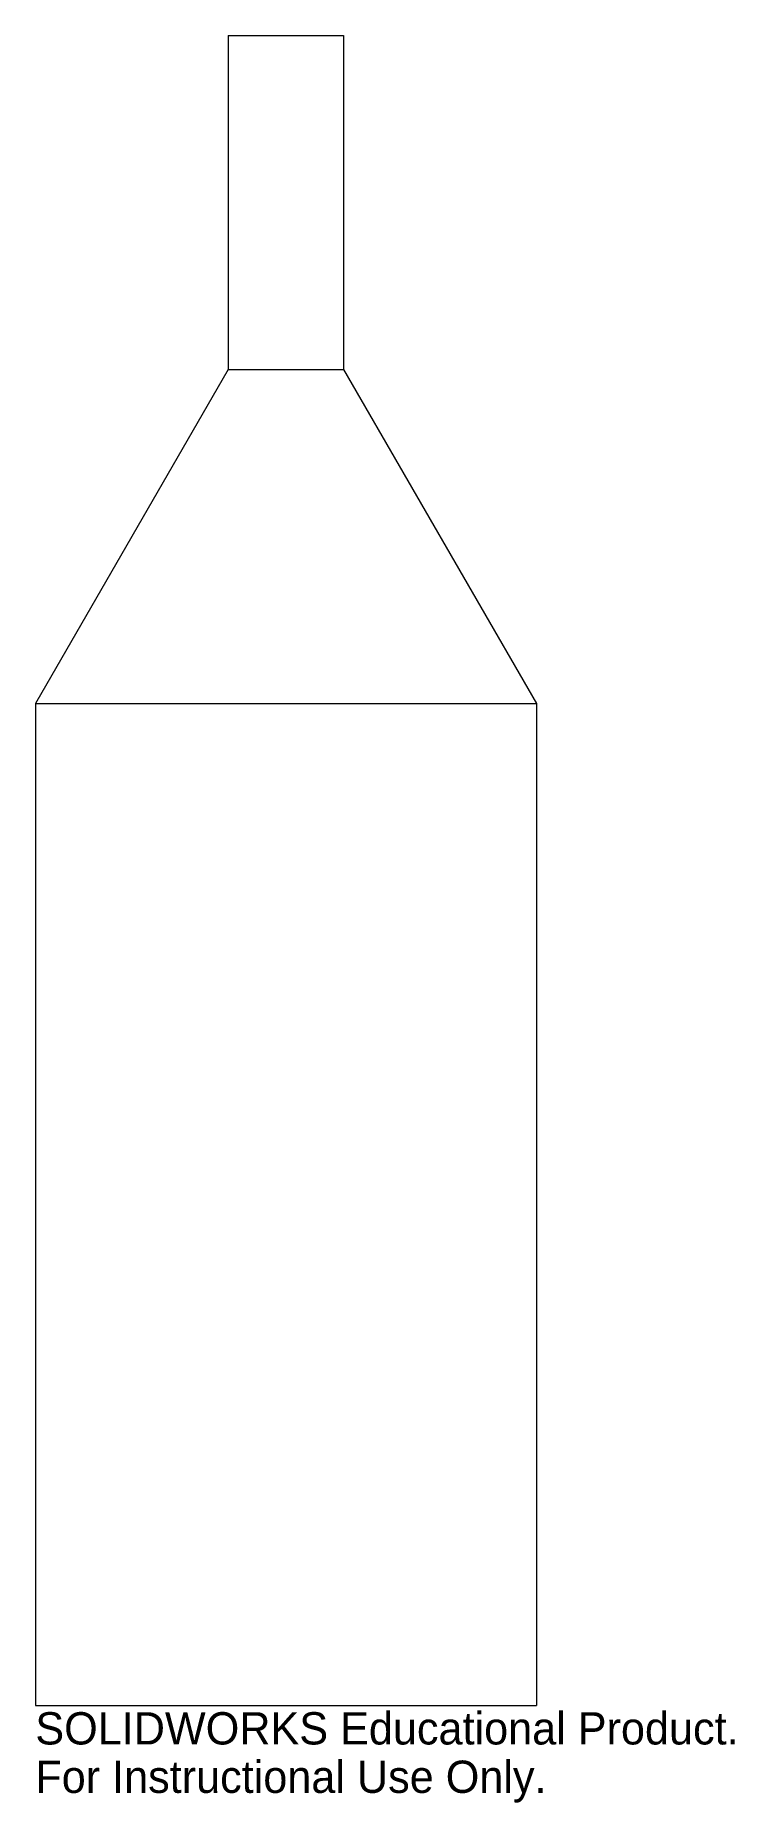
# Model space of a CAD drawing. Header units: millimetres. Extents: x -75 to 30, y -15 to 250.
import ezdxf

# ---------------------------------------------------------------- set-up
doc = ezdxf.new("R2010")
doc.units = ezdxf.units.MM

msp = doc.modelspace()

# ---------------------------------------------------------------- linework, layer by layer
at = {"color": 7, "linetype": 'Continuous', "lineweight": 15}
for p, q in [((-46.13, 250), (-46.13, 200)), ((-46.13, 250), (-28.87, 250)), ((-28.87, 250), (-28.87, 200)), ((-46.13, 200), (-75, 150)), ((-46.13, 200), (-28.87, 200)), ((-28.87, 200), (0, 150)), ((-75, 150), (-75, 0)), ((-75, 150), (0, 150)), ((0, 150), (0, 0)), ((-75, 0), (0, 0))]:
    msp.add_line(p, q, dxfattribs=at)

# ---------------------------------------------------------------- texts
at = {"color": 7, "linetype": 'Continuous', "char_height": 4.8336, "attachment_point": 1}
for s, insert in [('SOLIDWORKS Educational Product.', (-75, -1.02)), ('For Instructional Use Only.', (-75, -8.27))]:
    msp.add_mtext(s, dxfattribs=dict(at, insert=insert))

doc.saveas('drawing.dxf')
